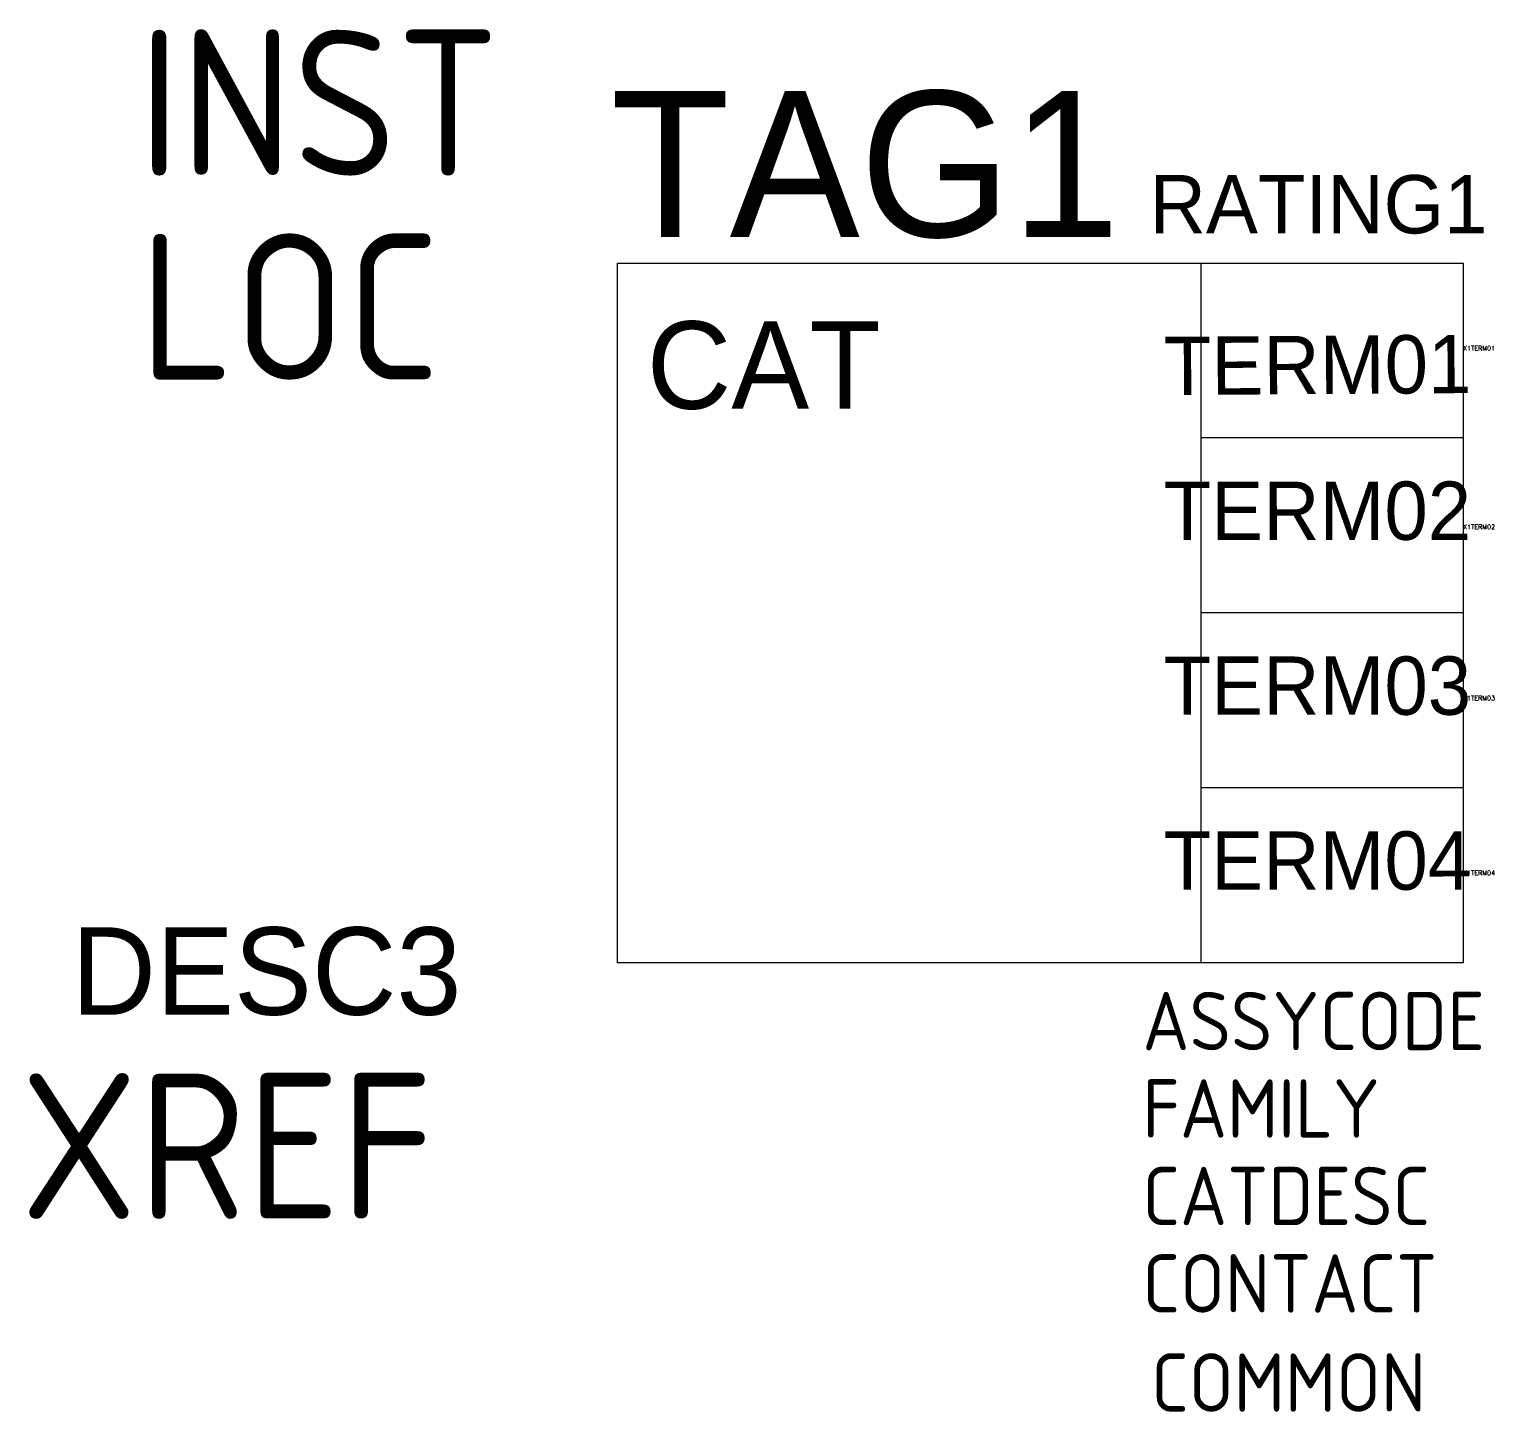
# Model space of a CAD drawing. Extents: x -10.1 to 15, y 15.3 to 39.
import ezdxf
from ezdxf.enums import TextEntityAlignment as Align

# ---------------------------------------------------------------- set-up
doc = ezdxf.new("R2010")
doc.units = 0
doc.header["$MEASUREMENT"] = 0
doc.styles.add('WD', font='txt.shx')
doc.styles.add('WD_IEC', font='isocp2.shx', dxfattribs={"width": 0.9, "height": 4})

msp = doc.modelspace()

# ---------------------------------------------------------------- linework, layer by layer
for p, q in [((10, 35), (10, 23)), ((14.5, 32), (10, 32)), ((10, 30.5), (10, 30.5)), ((14.5, 29), (10, 29)), ((14.5, 26), (10, 26)), ((14.5, 23), (10, 23))]:
    msp.add_line(p, q)
msp.add_lwpolyline([(0, 35), (14.5, 35), (14.5, 23), (0, 23)], close=True)

# ---------------------------------------------------------------- texts
at = {"style": 'WD_IEC'}
for tag, p in [('INST', (-5.125, 36.5)), ('LOC', (-5.625, 33))]:
    msp.add_attdef(tag, text='', height=2.5, dxfattribs=at).set_placement(p, align=Align.CENTER)
msp.add_attdef('TAG1', text='TL', height=2.5).set_placement((4.246, 35.449), align=Align.CENTER)
for tag, p, s, height in [('RATING1', (9.124, 35.508), '1 - 7мин', 1), ('CAT', (0.5, 32.5), 'E8', 1.5)]:
    msp.add_attdef(tag, p, s, height=height)
at = {"linetype": 'Continuous'}
for tag, text, rotation, p in [('TERM01', 'L', 0.3906, (12, 33.752)), ('TERM02', 'N', 0.0078, (12, 31.252)), ('TERM03', '3', 0.0078, (12, 28.252)), ('TERM04', '4', 0.0078, (12, 25.252))]:
    msp.add_attdef(tag, text=text, height=1, rotation=rotation, dxfattribs=at).set_placement(p, align=Align.TOP_CENTER)
at = {"flags": 1}
for tag, p, s, height, style in [('X1TERM01', (14.5, 33.5), '', 0.08, 'WD'), ('X1TERM01', (14.5, 33.5), '', 0.08, 'WD'), ('X1TERM01', (14.5, 33.5), '', 0.08, 'WD'), ('X1TERM02', (14.5, 30.435), '', 0.08, 'WD'), ('X1TERM03', (14.5, 27.5), '', 0.08, 'WD'), ('X1TERM04', (14.5, 24.5), '', 0.08, 'WD'), ('ASSYCODE', (9, 21.5), '', 1, 'WD_IEC'), ('FAMILY', (9, 20), 'TD_ACKO', 1, 'WD_IEC'), ('CATDESC', (9, 18.5), '', 1, 'WD_IEC'), ('CONTACT', (9, 17), '', 1, 'WD_IEC'), ('COMMON', (9.15, 15.3), '', 1, 'WD_IEC')]:
    msp.add_attdef(tag, p, s, height=height, dxfattribs=dict(at, style=style))
msp.add_attdef('DESC3', text='', height=1.5, dxfattribs=at).set_placement((-6.023, 22.107), align=Align.CENTER)
at = {"lineweight": 15, "style": 'WD_IEC'}
msp.add_attdef('XREF', text='', height=2.5, dxfattribs=at).set_placement((-3.148, 18.607), align=Align.RIGHT)

doc.saveas('drawing.dxf')
